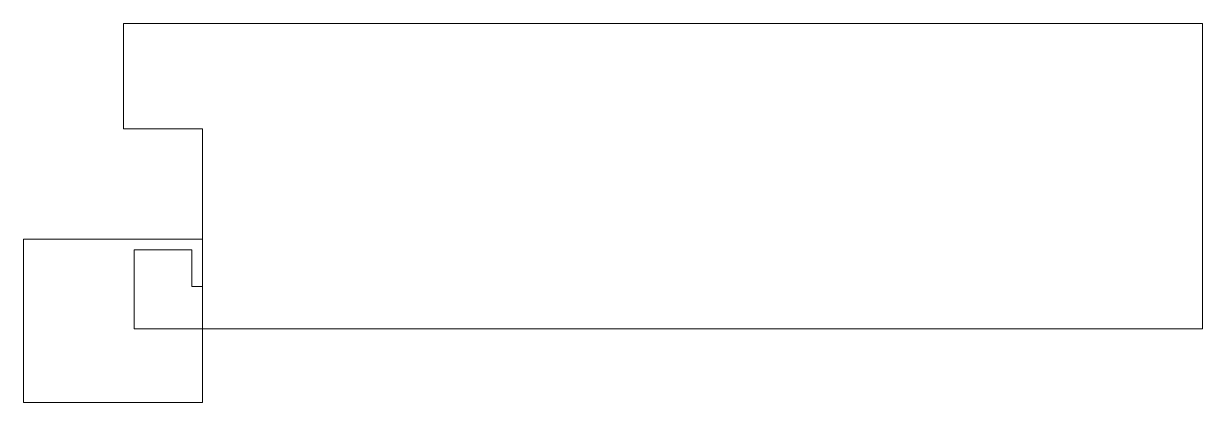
# Model space of a CAD drawing. Header units: millimetres. Extents: x -14 to 210, y 0 to 72.
import ezdxf

# ---------------------------------------------------------------- set-up
doc = ezdxf.new("R2010")
doc.units = ezdxf.units.MM
doc.header["$MEASUREMENT"] = 0
doc.layers.add('aluminium', color=4, linetype='Continuous', lineweight=0)
doc.layers.add('Panneau', color=1, linetype='Continuous', lineweight=0)

msp = doc.modelspace()

# ---------------------------------------------------------------- linework, layer by layer
at = {"layer": 'aluminium', "linetype": 'Continuous'}
msp.add_lwpolyline([(20, 31), (-14, 31), (-14, 0), (20, 0), (20, 14), (7, 14), (7, 29), (18, 29), (18, 22), (20, 22)], close=True, dxfattribs=at)
at = {"layer": 'Panneau', "linetype": 'Continuous'}
msp.add_lwpolyline([(5, 72), (210, 72), (210, 14), (20, 14), (20, 52), (5, 52), (5, 72)], close=True, dxfattribs=at)

doc.saveas('drawing.dxf')
